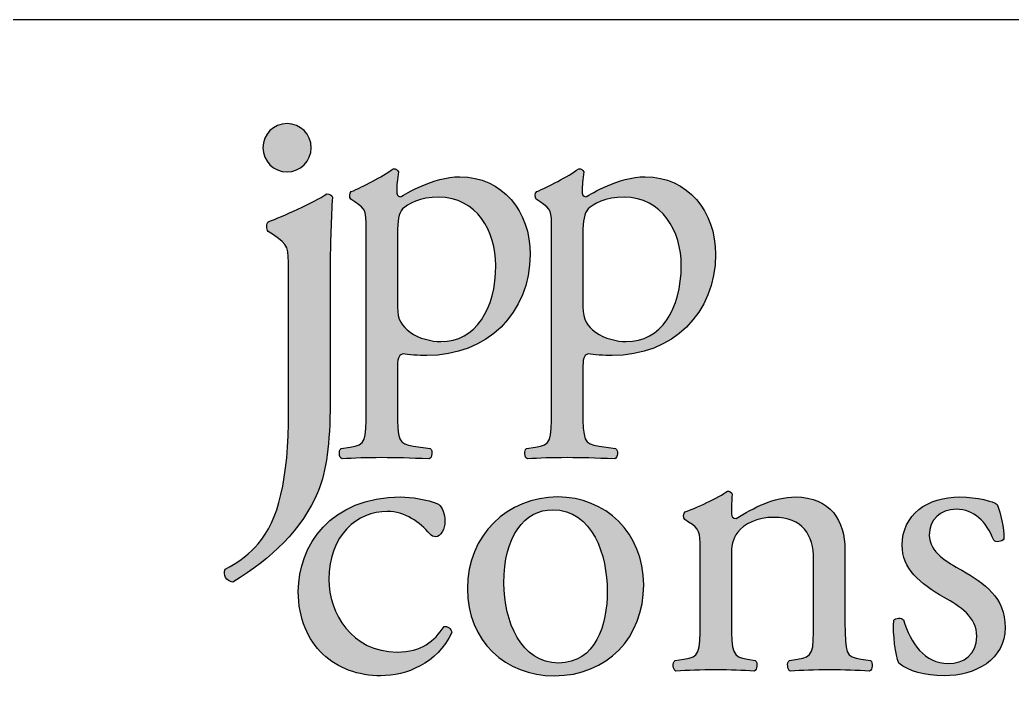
# Paper-space layout 'A4mask' of a CAD drawing. Extents: x 62 to 256, y -11 to 268.
# Drawn here: x 177.4 to 209.35, y 246.29 to 267.75 of the extents above; entities that cross this region are included whole.
import ezdxf
from ezdxf.enums import TextEntityAlignment as Align

# ---------------------------------------------------------------- set-up
doc = ezdxf.new("R2010")
doc.units = 0
doc.layers.get('0').update_dxf_attribs({"linetype": 'CONTINUOUS'})
doc.layers.get('Defpoints').update_dxf_attribs({"linetype": 'CONTINUOUS'})
doc.layers.add('JPP_Mask', color=7, linetype='CONTINUOUS')
doc.styles.add('JPP', font='arial.ttf')

# ---------------------------------------------------------------- blocks, each defined once
blk = doc.blocks.new('A4mask')
at = {"true_color": 0x0081c6}
h = blk.add_hatch(color=142, dxfattribs=at)
edge = h.paths.add_edge_path()
edge.add_spline(control_points=[(118.62, 269.381), (118.62, 269.81), (118.272, 270.158), (117.843, 270.158)], knot_values=[3, 3, 3, 3, 4, 4, 4, 4], degree=3, periodic=0)
edge.add_spline(control_points=[(117.843, 270.158), (117.414, 270.158), (117.066, 269.81), (117.066, 269.381)], knot_values=[2, 2, 2, 2, 3, 3, 3, 3], degree=3, periodic=0)
edge.add_spline(control_points=[(117.066, 269.381), (117.066, 268.951), (117.414, 268.603), (117.843, 268.603)], knot_values=[1, 1, 1, 1, 2, 2, 2, 2], degree=3, periodic=0)
edge.add_spline(control_points=[(117.843, 268.603), (118.272, 268.603), (118.62, 268.951), (118.62, 269.381)], knot_values=[0, 0, 0, 0, 1, 1, 1, 1], degree=3, periodic=0)
at = {"true_color": 0x004a91}
h = blk.add_hatch(color=154, dxfattribs=at)
edge = h.paths.add_edge_path()
edge.add_spline(control_points=[(122.342, 262.685), (124.28, 262.685), (125.671, 264.05), (125.671, 265.947)], knot_values=[9, 9, 9, 9, 10, 10, 10, 10], degree=3, periodic=0)
edge.add_spline(control_points=[(125.671, 265.947), (125.671, 267.325), (124.785, 268.444), (123.406, 268.444)], knot_values=[8, 8, 8, 8, 9, 9, 9, 9], degree=3, periodic=0)
edge.add_spline(control_points=[(123.406, 268.444), (122.533, 268.444), (121.674, 267.884), (121.496, 267.803)], knot_values=[7, 7, 7, 7, 8, 8, 8, 8], degree=3, periodic=0)
edge.add_spline(control_points=[(121.496, 267.803), (121.4, 267.803), (121.373, 267.884), (121.373, 267.98)], knot_values=[6, 6, 6, 6, 7, 7, 7, 7], degree=3, periodic=0)
edge.add_spline(control_points=[(121.373, 267.98), (121.373, 268.157), (121.4, 268.362), (121.428, 268.607)], knot_values=[5, 5, 5, 5, 6, 6, 6, 6], degree=3, periodic=0)
edge.add_spline(control_points=[(121.428, 268.607), (121.4, 268.676), (121.346, 268.703), (121.264, 268.703)], knot_values=[4, 4, 4, 4, 5, 5, 5, 5], degree=3, periodic=0)
edge.add_spline(control_points=[(121.264, 268.703), (120.909, 268.444), (120.268, 268.116), (119.913, 267.966)], knot_values=[3, 3, 3, 3, 4, 4, 4, 4], degree=3, periodic=0)
edge.add_spline(control_points=[(119.913, 267.966), (119.845, 267.926), (119.845, 267.775), (119.9, 267.721)], knot_values=[2, 2, 2, 2, 3, 3, 3, 3], degree=3, periodic=0)
edge.add_spline(control_points=[(119.9, 267.721), (119.9, 267.721), (120.022, 267.639), (120.022, 267.639), (120.391, 267.393), (120.391, 267.325), (120.391, 266.793)], knot_values=[0, 0, 0, 0, 1, 1, 1, 2, 2, 2, 2], degree=3, periodic=0)
edge.add_spline(control_points=[(120.391, 266.793), (120.391, 266.793), (120.391, 265.326), (120.391, 263.859)], knot_values=[21.5, 21.5, 21.5, 21.5, 22, 22, 22, 22], degree=3, periodic=0)
edge.add_spline(control_points=[(120.391, 263.859), (120.391, 262.392), (120.391, 260.925), (120.391, 260.925), (120.391, 259.942), (120.377, 259.806), (119.872, 259.738)], knot_values=[20, 20, 20, 20, 20.5, 20.5, 20.5, 21.5, 21.5, 21.5, 21.5], degree=3, periodic=0)
edge.add_spline(control_points=[(119.872, 259.738), (119.872, 259.738), (119.585, 259.697), (119.585, 259.697), (119.49, 259.628), (119.517, 259.397), (119.613, 259.356)], knot_values=[18, 18, 18, 18, 19, 19, 19, 20, 20, 20, 20], degree=3, periodic=0)
edge.add_spline(control_points=[(119.613, 259.356), (119.995, 259.383), (120.405, 259.397), (120.896, 259.397)], knot_values=[17, 17, 17, 17, 18, 18, 18, 18], degree=3, periodic=0)
edge.add_spline(control_points=[(120.896, 259.397), (121.373, 259.397), (121.769, 259.383), (122.424, 259.356)], knot_values=[16, 16, 16, 16, 17, 17, 17, 17], degree=3, periodic=0)
edge.add_spline(control_points=[(122.424, 259.356), (122.519, 259.397), (122.546, 259.628), (122.451, 259.697)], knot_values=[15, 15, 15, 15, 16, 16, 16, 16], degree=3, periodic=0)
edge.add_spline(control_points=[(122.451, 259.697), (122.451, 259.697), (121.919, 259.765), (121.919, 259.765), (121.428, 259.833), (121.4, 259.956), (121.4, 260.925)], knot_values=[13, 13, 13, 13, 14, 14, 14, 15, 15, 15, 15], degree=3, periodic=0)
edge.add_spline(control_points=[(121.4, 260.925), (121.4, 260.925), (121.4, 262.358), (121.4, 262.358), (121.4, 262.644), (121.469, 262.712), (121.592, 262.74)], knot_values=[11, 11, 11, 11, 12, 12, 12, 13, 13, 13, 13], degree=3, periodic=0)
edge.add_spline(control_points=[(121.592, 262.74), (121.714, 262.712), (122.097, 262.685), (122.342, 262.685)], knot_values=[10, 10, 10, 10, 11, 11, 11, 11], degree=3, periodic=0)
edge = h.paths.add_edge_path(flags=16)
edge.add_spline(control_points=[(121.81, 263.436), (121.537, 263.654), (121.4, 263.818), (121.4, 264.254)], knot_values=[0, 0, 0, 0, 1, 1, 1, 1], degree=3, periodic=0)
edge.add_spline(control_points=[(121.4, 264.254), (121.4, 264.254), (121.4, 264.841), (121.4, 265.428)], knot_values=[6.5, 6.5, 6.5, 6.5, 7, 7, 7, 7], degree=3, periodic=0)
edge.add_spline(control_points=[(121.4, 265.428), (121.4, 266.015), (121.4, 266.602), (121.4, 266.602), (121.4, 267.052), (121.441, 267.256), (121.564, 267.407)], knot_values=[5, 5, 5, 5, 5.5, 5.5, 5.5, 6.5, 6.5, 6.5, 6.5], degree=3, periodic=0)
edge.add_spline(control_points=[(121.564, 267.407), (121.714, 267.57), (122.137, 267.789), (122.724, 267.789)], knot_values=[4, 4, 4, 4, 5, 5, 5, 5], degree=3, periodic=0)
edge.add_spline(control_points=[(122.724, 267.789), (123.952, 267.789), (124.566, 266.684), (124.566, 265.592)], knot_values=[3, 3, 3, 3, 4, 4, 4, 4], degree=3, periodic=0)
edge.add_spline(control_points=[(124.566, 265.592), (124.566, 264.173), (123.911, 263.135), (122.793, 263.135)], knot_values=[2, 2, 2, 2, 3, 3, 3, 3], degree=3, periodic=0)
edge.add_spline(control_points=[(122.793, 263.135), (122.506, 263.135), (122.083, 263.231), (121.81, 263.436)], knot_values=[1, 1, 1, 1, 2, 2, 2, 2], degree=3, periodic=0)
h = blk.add_hatch(color=154, dxfattribs=at)
edge = h.paths.add_edge_path()
edge.add_spline(control_points=[(127.37, 260.925), (127.37, 260.925), (127.37, 262.358), (127.37, 262.358), (127.37, 262.644), (127.438, 262.712), (127.561, 262.74)], knot_values=[11, 11, 11, 11, 12, 12, 12, 13, 13, 13, 13], degree=3, periodic=0)
edge.add_spline(control_points=[(127.561, 262.74), (127.684, 262.712), (128.066, 262.685), (128.312, 262.685)], knot_values=[10, 10, 10, 10, 11, 11, 11, 11], degree=3, periodic=0)
edge.add_spline(control_points=[(128.312, 262.685), (130.25, 262.685), (131.641, 264.05), (131.641, 265.947)], knot_values=[9, 9, 9, 9, 10, 10, 10, 10], degree=3, periodic=0)
edge.add_spline(control_points=[(131.641, 265.947), (131.641, 267.325), (130.754, 268.444), (129.376, 268.444)], knot_values=[8, 8, 8, 8, 9, 9, 9, 9], degree=3, periodic=0)
edge.add_spline(control_points=[(129.376, 268.444), (128.503, 268.444), (127.643, 267.884), (127.466, 267.803)], knot_values=[7, 7, 7, 7, 8, 8, 8, 8], degree=3, periodic=0)
edge.add_spline(control_points=[(127.466, 267.803), (127.37, 267.803), (127.343, 267.884), (127.343, 267.98)], knot_values=[6, 6, 6, 6, 7, 7, 7, 7], degree=3, periodic=0)
edge.add_spline(control_points=[(127.343, 267.98), (127.343, 268.157), (127.37, 268.362), (127.397, 268.607)], knot_values=[5, 5, 5, 5, 6, 6, 6, 6], degree=3, periodic=0)
edge.add_spline(control_points=[(127.397, 268.607), (127.37, 268.676), (127.315, 268.703), (127.234, 268.703)], knot_values=[4, 4, 4, 4, 5, 5, 5, 5], degree=3, periodic=0)
edge.add_spline(control_points=[(127.234, 268.703), (126.879, 268.444), (126.238, 268.116), (125.883, 267.966)], knot_values=[3, 3, 3, 3, 4, 4, 4, 4], degree=3, periodic=0)
edge.add_spline(control_points=[(125.883, 267.966), (125.814, 267.926), (125.814, 267.775), (125.869, 267.721)], knot_values=[2, 2, 2, 2, 3, 3, 3, 3], degree=3, periodic=0)
edge.add_spline(control_points=[(125.869, 267.721), (125.869, 267.721), (125.992, 267.639), (125.992, 267.639), (126.36, 267.393), (126.36, 267.325), (126.36, 266.793)], knot_values=[0, 0, 0, 0, 1, 1, 1, 2, 2, 2, 2], degree=3, periodic=0)
edge.add_spline(control_points=[(126.36, 266.793), (126.36, 266.793), (126.36, 265.326), (126.36, 263.859)], knot_values=[21.5, 21.5, 21.5, 21.5, 22, 22, 22, 22], degree=3, periodic=0)
edge.add_spline(control_points=[(126.36, 263.859), (126.36, 262.392), (126.36, 260.925), (126.36, 260.925), (126.36, 259.942), (126.346, 259.806), (125.842, 259.738)], knot_values=[20, 20, 20, 20, 20.5, 20.5, 20.5, 21.5, 21.5, 21.5, 21.5], degree=3, periodic=0)
edge.add_spline(control_points=[(125.842, 259.738), (125.842, 259.738), (125.555, 259.697), (125.555, 259.697), (125.459, 259.628), (125.487, 259.397), (125.582, 259.356)], knot_values=[18, 18, 18, 18, 19, 19, 19, 20, 20, 20, 20], degree=3, periodic=0)
edge.add_spline(control_points=[(125.582, 259.356), (125.965, 259.383), (126.374, 259.397), (126.865, 259.397)], knot_values=[17, 17, 17, 17, 18, 18, 18, 18], degree=3, periodic=0)
edge.add_spline(control_points=[(126.865, 259.397), (127.343, 259.397), (127.739, 259.383), (128.394, 259.356)], knot_values=[16, 16, 16, 16, 17, 17, 17, 17], degree=3, periodic=0)
edge.add_spline(control_points=[(128.394, 259.356), (128.489, 259.397), (128.516, 259.628), (128.421, 259.697)], knot_values=[15, 15, 15, 15, 16, 16, 16, 16], degree=3, periodic=0)
edge.add_spline(control_points=[(128.421, 259.697), (128.421, 259.697), (127.889, 259.765), (127.889, 259.765), (127.397, 259.833), (127.37, 259.956), (127.37, 260.925)], knot_values=[13, 13, 13, 13, 14, 14, 14, 15, 15, 15, 15], degree=3, periodic=0)
edge = h.paths.add_edge_path(flags=16)
edge.add_spline(control_points=[(127.779, 263.436), (127.507, 263.654), (127.37, 263.818), (127.37, 264.254)], knot_values=[0, 0, 0, 0, 1, 1, 1, 1], degree=3, periodic=0)
edge.add_spline(control_points=[(127.37, 264.254), (127.37, 264.254), (127.37, 264.841), (127.37, 265.428)], knot_values=[6.5, 6.5, 6.5, 6.5, 7, 7, 7, 7], degree=3, periodic=0)
edge.add_spline(control_points=[(127.37, 265.428), (127.37, 266.015), (127.37, 266.602), (127.37, 266.602), (127.37, 267.052), (127.411, 267.256), (127.534, 267.407)], knot_values=[5, 5, 5, 5, 5.5, 5.5, 5.5, 6.5, 6.5, 6.5, 6.5], degree=3, periodic=0)
edge.add_spline(control_points=[(127.534, 267.407), (127.684, 267.57), (128.107, 267.789), (128.694, 267.789)], knot_values=[4, 4, 4, 4, 5, 5, 5, 5], degree=3, periodic=0)
edge.add_spline(control_points=[(128.694, 267.789), (129.922, 267.789), (130.536, 266.684), (130.536, 265.592)], knot_values=[3, 3, 3, 3, 4, 4, 4, 4], degree=3, periodic=0)
edge.add_spline(control_points=[(130.536, 265.592), (130.536, 264.173), (129.881, 263.135), (128.762, 263.135)], knot_values=[2, 2, 2, 2, 3, 3, 3, 3], degree=3, periodic=0)
edge.add_spline(control_points=[(128.762, 263.135), (128.475, 263.135), (128.053, 263.231), (127.779, 263.436)], knot_values=[1, 1, 1, 1, 2, 2, 2, 2], degree=3, periodic=0)
h = blk.add_hatch(color=154, dxfattribs=at)
edge = h.paths.add_edge_path()
edge.add_spline(control_points=[(119.231, 261.159), (119.231, 261.159), (119.231, 265.539), (119.231, 265.539), (119.231, 266.281), (119.267, 267.15), (119.303, 267.784)], knot_values=[5, 5, 5, 5, 6, 6, 6, 7, 7, 7, 7], degree=3, periodic=0)
edge.add_spline(control_points=[(119.303, 267.784), (119.285, 267.856), (119.213, 267.892), (119.122, 267.892)], knot_values=[4, 4, 4, 4, 5, 5, 5, 5], degree=3, periodic=0)
edge.add_spline(control_points=[(119.122, 267.892), (118.706, 267.621), (117.675, 267.15), (117.258, 267.005)], knot_values=[3, 3, 3, 3, 4, 4, 4, 4], degree=3, periodic=0)
edge.add_spline(control_points=[(117.258, 267.005), (117.168, 266.951), (117.168, 266.752), (117.24, 266.68)], knot_values=[2, 2, 2, 2, 3, 3, 3, 3], degree=3, periodic=0)
edge.add_spline(control_points=[(117.24, 266.68), (117.24, 266.68), (117.403, 266.571), (117.403, 266.571), (117.892, 266.245), (117.892, 266.155), (117.892, 265.449)], knot_values=[0, 0, 0, 0, 1, 1, 1, 2, 2, 2, 2], degree=3, periodic=0)
edge.add_spline(control_points=[(117.892, 265.449), (117.892, 265.449), (117.892, 264.309), (117.892, 263.168)], knot_values=[12.5, 12.5, 12.5, 12.5, 13, 13, 13, 13], degree=3, periodic=0)
edge.add_spline(control_points=[(117.892, 263.168), (117.892, 262.028), (117.892, 260.888), (117.892, 260.888), (117.892, 258.68), (117.566, 257.377), (116.914, 256.617)], knot_values=[11, 11, 11, 11, 11.5, 11.5, 11.5, 12.5, 12.5, 12.5, 12.5], degree=3, periodic=0)
edge.add_spline(control_points=[(116.914, 256.617), (116.661, 256.328), (116.317, 256.037), (115.846, 255.802)], knot_values=[10, 10, 10, 10, 11, 11, 11, 11], degree=3, periodic=0)
edge.add_spline(control_points=[(115.846, 255.802), (115.774, 255.621), (115.883, 255.422), (116.1, 255.386)], knot_values=[9, 9, 9, 9, 10, 10, 10, 10], degree=3, periodic=0)
edge.add_spline(control_points=[(116.1, 255.386), (117.349, 256.164), (118.308, 257.033), (118.851, 258.336)], knot_values=[8, 8, 8, 8, 9, 9, 9, 9], degree=3, periodic=0)
edge.add_spline(control_points=[(118.851, 258.336), (119.104, 258.951), (119.231, 259.857), (119.231, 261.159)], knot_values=[7, 7, 7, 7, 8, 8, 8, 8], degree=3, periodic=0)
at = {"true_color": 0x0081c6}
h = blk.add_hatch(color=142, dxfattribs=at)
edge = h.paths.add_edge_path()
edge.add_spline(control_points=[(135.808, 254.09), (135.808, 254.09), (135.808, 256.437), (135.808, 256.437), (135.808, 257.352), (135.344, 258.13), (134.211, 258.13)], knot_values=[8, 8, 8, 8, 9, 9, 9, 10, 10, 10, 10], degree=3, periodic=0)
edge.add_spline(control_points=[(134.211, 258.13), (133.516, 258.13), (132.874, 257.788), (132.301, 257.433)], knot_values=[7, 7, 7, 7, 8, 8, 8, 8], degree=3, periodic=0)
edge.add_spline(control_points=[(132.301, 257.433), (132.205, 257.433), (132.151, 257.502), (132.151, 257.583)], knot_values=[6, 6, 6, 6, 7, 7, 7, 7], degree=3, periodic=0)
edge.add_spline(control_points=[(132.151, 257.583), (132.151, 257.706), (132.151, 257.911), (132.178, 258.224)], knot_values=[5, 5, 5, 5, 6, 6, 6, 6], degree=3, periodic=0)
edge.add_spline(control_points=[(132.178, 258.224), (132.151, 258.293), (132.083, 258.32), (132.028, 258.32)], knot_values=[4, 4, 4, 4, 5, 5, 5, 5], degree=3, periodic=0)
edge.add_spline(control_points=[(132.028, 258.32), (131.755, 258.116), (130.977, 257.761), (130.663, 257.651)], knot_values=[3, 3, 3, 3, 4, 4, 4, 4], degree=3, periodic=0)
edge.add_spline(control_points=[(130.663, 257.651), (130.595, 257.611), (130.595, 257.46), (130.65, 257.406)], knot_values=[2, 2, 2, 2, 3, 3, 3, 3], degree=3, periodic=0)
edge.add_spline(control_points=[(130.65, 257.406), (130.65, 257.406), (130.772, 257.324), (130.772, 257.324), (131.141, 257.079), (131.141, 257.011), (131.141, 256.478)], knot_values=[0, 0, 0, 0, 1, 1, 1, 2, 2, 2, 2], degree=3, periodic=0)
edge.add_spline(control_points=[(131.141, 256.478), (131.141, 256.478), (131.141, 255.881), (131.141, 255.284)], knot_values=[31.5, 31.5, 31.5, 31.5, 32, 32, 32, 32], degree=3, periodic=0)
edge.add_spline(control_points=[(131.141, 255.284), (131.141, 254.687), (131.141, 254.09), (131.141, 254.09), (131.141, 253.108), (131.127, 252.971), (130.623, 252.903)], knot_values=[30, 30, 30, 30, 30.5, 30.5, 30.5, 31.5, 31.5, 31.5, 31.5], degree=3, periodic=0)
edge.add_spline(control_points=[(130.623, 252.903), (130.623, 252.903), (130.336, 252.862), (130.336, 252.862), (130.24, 252.794), (130.268, 252.562), (130.363, 252.521)], knot_values=[28, 28, 28, 28, 29, 29, 29, 30, 30, 30, 30], degree=3, periodic=0)
edge.add_spline(control_points=[(130.363, 252.521), (130.745, 252.548), (131.155, 252.562), (131.646, 252.562)], knot_values=[27, 27, 27, 27, 28, 28, 28, 28], degree=3, periodic=0)
edge.add_spline(control_points=[(131.646, 252.562), (132.124, 252.562), (132.519, 252.548), (132.888, 252.521)], knot_values=[26, 26, 26, 26, 27, 27, 27, 27], degree=3, periodic=0)
edge.add_spline(control_points=[(132.888, 252.521), (132.983, 252.562), (133.011, 252.794), (132.915, 252.862)], knot_values=[25, 25, 25, 25, 26, 26, 26, 26], degree=3, periodic=0)
edge.add_spline(control_points=[(132.915, 252.862), (132.915, 252.862), (132.669, 252.903), (132.669, 252.903), (132.178, 252.985), (132.151, 253.108), (132.151, 254.09)], knot_values=[23, 23, 23, 23, 24, 24, 24, 25, 25, 25, 25], degree=3, periodic=0)
edge.add_spline(control_points=[(132.151, 254.09), (132.151, 254.09), (132.151, 256.178), (132.151, 256.178), (132.151, 256.574), (132.178, 256.765), (132.355, 256.997)], knot_values=[21, 21, 21, 21, 22, 22, 22, 23, 23, 23, 23], degree=3, periodic=0)
edge.add_spline(control_points=[(132.355, 256.997), (132.546, 257.256), (132.997, 257.474), (133.516, 257.474)], knot_values=[20, 20, 20, 20, 21, 21, 21, 21], degree=3, periodic=0)
edge.add_spline(control_points=[(133.516, 257.474), (134.444, 257.474), (134.798, 256.901), (134.798, 256.124)], knot_values=[19, 19, 19, 19, 20, 20, 20, 20], degree=3, periodic=0)
edge.add_spline(control_points=[(134.798, 256.124), (134.798, 256.124), (134.798, 254.09), (134.798, 254.09), (134.798, 253.108), (134.784, 252.985), (134.28, 252.903)], knot_values=[17, 17, 17, 17, 18, 18, 18, 19, 19, 19, 19], degree=3, periodic=0)
edge.add_spline(control_points=[(134.28, 252.903), (134.28, 252.903), (134.02, 252.862), (134.02, 252.862), (133.925, 252.794), (133.952, 252.562), (134.048, 252.521)], knot_values=[15, 15, 15, 15, 16, 16, 16, 17, 17, 17, 17], degree=3, periodic=0)
edge.add_spline(control_points=[(134.048, 252.521), (134.416, 252.548), (134.825, 252.562), (135.317, 252.562)], knot_values=[14, 14, 14, 14, 15, 15, 15, 15], degree=3, periodic=0)
edge.add_spline(control_points=[(135.317, 252.562), (135.794, 252.562), (136.19, 252.548), (136.599, 252.521)], knot_values=[13, 13, 13, 13, 14, 14, 14, 14], degree=3, periodic=0)
edge.add_spline(control_points=[(136.599, 252.521), (136.695, 252.562), (136.722, 252.794), (136.626, 252.862)], knot_values=[12, 12, 12, 12, 13, 13, 13, 13], degree=3, periodic=0)
edge.add_spline(control_points=[(136.626, 252.862), (136.626, 252.862), (136.326, 252.903), (136.326, 252.903), (135.835, 252.971), (135.808, 253.108), (135.808, 254.09)], knot_values=[10, 10, 10, 10, 11, 11, 11, 12, 12, 12, 12], degree=3, periodic=0)
h = blk.add_hatch(color=142, dxfattribs=at)
h.dxf.hatch_style = 2
edge = h.paths.add_edge_path()
edge.add_spline(control_points=[(122.927, 257.352), (122.927, 257.583), (122.832, 257.802), (122.723, 257.897)], knot_values=[0, 0, 0, 0, 1, 1, 1, 1], degree=3, periodic=0)
edge.add_spline(control_points=[(122.723, 257.897), (122.354, 258.061), (121.822, 258.13), (121.508, 258.13)], knot_values=[12, 12, 12, 12, 13, 13, 13, 13], degree=3, periodic=0)
edge.add_spline(control_points=[(121.508, 258.13), (119.243, 258.13), (118.206, 256.56), (118.206, 255.086)], knot_values=[11, 11, 11, 11, 12, 12, 12, 12], degree=3, periodic=0)
edge.add_spline(control_points=[(118.206, 255.086), (118.206, 254.199), (118.52, 253.53), (118.997, 253.067)], knot_values=[10, 10, 10, 10, 11, 11, 11, 11], degree=3, periodic=0)
edge.add_spline(control_points=[(118.997, 253.067), (119.475, 252.603), (120.144, 252.371), (120.867, 252.371)], knot_values=[9, 9, 9, 9, 10, 10, 10, 10], degree=3, periodic=0)
edge.add_spline(control_points=[(120.867, 252.371), (121.658, 252.371), (122.682, 252.753), (123.146, 253.762)], knot_values=[8, 8, 8, 8, 9, 9, 9, 9], degree=3, periodic=0)
edge.add_spline(control_points=[(123.146, 253.762), (123.132, 253.885), (123.009, 253.981), (122.9, 253.954)], knot_values=[7, 7, 7, 7, 8, 8, 8, 8], degree=3, periodic=0)
edge.add_spline(control_points=[(122.9, 253.954), (122.587, 253.49), (122.177, 253.135), (121.386, 253.135)], knot_values=[6, 6, 6, 6, 7, 7, 7, 7], degree=3, periodic=0)
edge.add_spline(control_points=[(121.386, 253.135), (119.925, 253.135), (119.188, 254.404), (119.188, 255.468)], knot_values=[5, 5, 5, 5, 6, 6, 6, 6], degree=3, periodic=0)
edge.add_spline(control_points=[(119.188, 255.468), (119.188, 256.915), (120.116, 257.665), (121.071, 257.665)], knot_values=[4, 4, 4, 4, 5, 5, 5, 5], degree=3, periodic=0)
edge.add_spline(control_points=[(121.071, 257.665), (121.631, 257.665), (122.136, 257.31), (122.436, 256.942)], knot_values=[3, 3, 3, 3, 4, 4, 4, 4], degree=3, periodic=0)
edge.add_spline(control_points=[(122.436, 256.942), (122.491, 256.874), (122.559, 256.847), (122.627, 256.847)], knot_values=[2, 2, 2, 2, 3, 3, 3, 3], degree=3, periodic=0)
edge.add_spline(control_points=[(122.627, 256.847), (122.791, 256.847), (122.927, 257.106), (122.927, 257.352)], knot_values=[1, 1, 1, 1, 2, 2, 2, 2], degree=3, periodic=0)
h = blk.add_hatch(color=142, dxfattribs=at)
edge = h.paths.add_edge_path()
edge.add_spline(control_points=[(129.327, 255.304), (129.327, 256.983), (128.085, 258.13), (126.557, 258.13)], knot_values=[3, 3, 3, 3, 4, 4, 4, 4], degree=3, periodic=0)
edge.add_spline(control_points=[(126.557, 258.13), (124.947, 258.13), (123.65, 256.901), (123.65, 255.182)], knot_values=[2, 2, 2, 2, 3, 3, 3, 3], degree=3, periodic=0)
edge.add_spline(control_points=[(123.65, 255.182), (123.65, 253.476), (124.878, 252.371), (126.448, 252.371)], knot_values=[1, 1, 1, 1, 2, 2, 2, 2], degree=3, periodic=0)
edge.add_spline(control_points=[(126.448, 252.371), (128.153, 252.371), (129.327, 253.599), (129.327, 255.304)], knot_values=[0, 0, 0, 0, 1, 1, 1, 1], degree=3, periodic=0)
edge = h.paths.add_edge_path(flags=16)
edge.add_spline(control_points=[(128.153, 255.086), (128.153, 254.035), (127.785, 252.78), (126.584, 252.78)], knot_values=[2, 2, 2, 2, 3, 3, 3, 3], degree=3, periodic=0)
edge.add_spline(control_points=[(126.584, 252.78), (125.383, 252.78), (124.824, 254.118), (124.824, 255.359)], knot_values=[1, 1, 1, 1, 2, 2, 2, 2], degree=3, periodic=0)
edge.add_spline(control_points=[(124.824, 255.359), (124.824, 256.86), (125.492, 257.72), (126.393, 257.72)], knot_values=[0, 0, 0, 0, 1, 1, 1, 1], degree=3, periodic=0)
edge.add_spline(control_points=[(126.393, 257.72), (127.689, 257.72), (128.153, 256.246), (128.153, 255.086)], knot_values=[3, 3, 3, 3, 4, 4, 4, 4], degree=3, periodic=0)
h = blk.add_hatch(color=142, dxfattribs=at)
edge = h.paths.add_edge_path()
edge.add_spline(control_points=[(140.965, 253.926), (140.965, 254.895), (140.297, 255.359), (139.573, 255.768)], knot_values=[5, 5, 5, 5, 6, 6, 6, 6], degree=3, periodic=0)
edge.add_spline(control_points=[(139.573, 255.768), (139.096, 256.041), (138.523, 256.341), (138.523, 256.901)], knot_values=[4, 4, 4, 4, 5, 5, 5, 5], degree=3, periodic=0)
edge.add_spline(control_points=[(138.523, 256.901), (138.523, 257.392), (138.864, 257.734), (139.396, 257.734)], knot_values=[3, 3, 3, 3, 4, 4, 4, 4], degree=3, periodic=0)
edge.add_spline(control_points=[(139.396, 257.734), (139.956, 257.734), (140.365, 257.338), (140.597, 256.737)], knot_values=[2, 2, 2, 2, 3, 3, 3, 3], degree=3, periodic=0)
edge.add_spline(control_points=[(140.597, 256.737), (140.665, 256.655), (140.87, 256.683), (140.924, 256.778)], knot_values=[1, 1, 1, 1, 2, 2, 2, 2], degree=3, periodic=0)
edge.add_spline(control_points=[(140.924, 256.778), (140.924, 257.147), (140.829, 257.583), (140.706, 257.884)], knot_values=[0, 0, 0, 0, 1, 1, 1, 1], degree=3, periodic=0)
edge.add_spline(control_points=[(140.706, 257.884), (140.583, 257.993), (140.078, 258.13), (139.505, 258.13)], knot_values=[15, 15, 15, 15, 16, 16, 16, 16], degree=3, periodic=0)
edge.add_spline(control_points=[(139.505, 258.13), (138.468, 258.13), (137.649, 257.57), (137.649, 256.574)], knot_values=[14, 14, 14, 14, 15, 15, 15, 15], degree=3, periodic=0)
edge.add_spline(control_points=[(137.649, 256.574), (137.649, 255.823), (138.209, 255.346), (139, 254.895)], knot_values=[13, 13, 13, 13, 14, 14, 14, 14], degree=3, periodic=0)
edge.add_spline(control_points=[(139, 254.895), (139.505, 254.609), (140.051, 254.267), (140.051, 253.64)], knot_values=[12, 12, 12, 12, 13, 13, 13, 13], degree=3, periodic=0)
edge.add_spline(control_points=[(140.051, 253.64), (140.051, 253.053), (139.628, 252.767), (139.137, 252.767)], knot_values=[11, 11, 11, 11, 12, 12, 12, 12], degree=3, periodic=0)
edge.add_spline(control_points=[(139.137, 252.767), (138.359, 252.767), (137.922, 253.421), (137.69, 254.172)], knot_values=[10, 10, 10, 10, 11, 11, 11, 11], degree=3, periodic=0)
edge.add_spline(control_points=[(137.69, 254.172), (137.622, 254.254), (137.445, 254.24), (137.376, 254.158)], knot_values=[9, 9, 9, 9, 10, 10, 10, 10], degree=3, periodic=0)
edge.add_spline(control_points=[(137.376, 254.158), (137.349, 253.708), (137.431, 253.04), (137.54, 252.78)], knot_values=[8, 8, 8, 8, 9, 9, 9, 9], degree=3, periodic=0)
edge.add_spline(control_points=[(137.54, 252.78), (137.881, 252.507), (138.359, 252.371), (139, 252.371)], knot_values=[7, 7, 7, 7, 8, 8, 8, 8], degree=3, periodic=0)
edge.add_spline(control_points=[(139, 252.371), (140.01, 252.371), (140.965, 252.889), (140.965, 253.926)], knot_values=[6, 6, 6, 6, 7, 7, 7, 7], degree=3, periodic=0)
at = {"color": 154, "true_color": 0x004a91}
blk.add_line((178.55, 273.5), (2.45, 273.5), dxfattribs=at)
at = {"layer": 'Defpoints'}
blk.add_lwpolyline([(187.5, -5.5), (187.5, 273.5), (-6.5, 273.5), (-6.5, -5.5)], close=True, dxfattribs=at)
at = {"layer": 'Defpoints', "color": 142, "true_color": 0x0081c6}
for points, knots in [([(118.62, 269.381), (118.62, 268.951), (118.272, 268.603), (117.843, 268.603), (117.414, 268.603), (117.066, 268.951), (117.066, 269.381), (117.066, 269.81), (117.414, 270.158), (117.843, 270.158), (118.272, 270.158), (118.62, 269.81), (118.62, 269.381)], [0, 0, 0, 0, 1, 1, 1, 2, 2, 2, 3, 3, 3, 4, 4, 4, 4]), ([(132.178, 258.224), (132.151, 257.911), (132.151, 257.706), (132.151, 257.583), (132.151, 257.502), (132.205, 257.433), (132.301, 257.433)], [5, 5, 5, 5, 6, 6, 6, 7, 7, 7, 7]), ([(118.997, 253.067), (118.52, 253.53), (118.206, 254.199), (118.206, 255.086), (118.206, 256.56), (119.243, 258.13), (121.508, 258.13), (121.822, 258.13), (122.354, 258.061), (122.723, 257.897)], [10, 10, 10, 10, 11, 11, 11, 12, 12, 12, 13, 13, 13, 13]), ([(122.723, 257.897), (122.832, 257.802), (122.927, 257.583), (122.927, 257.352), (122.927, 257.106), (122.791, 256.847), (122.627, 256.847), (122.559, 256.847), (122.491, 256.874), (122.436, 256.942)], [0, 0, 0, 0, 1, 1, 1, 2, 2, 2, 3, 3, 3, 3]), ([(129.327, 255.304), (129.327, 253.599), (128.153, 252.371), (126.448, 252.371), (124.878, 252.371), (123.65, 253.476), (123.65, 255.182), (123.65, 256.901), (124.947, 258.13), (126.557, 258.13), (128.085, 258.13), (129.327, 256.983), (129.327, 255.304)], [0, 0, 0, 0, 1, 1, 1, 2, 2, 2, 3, 3, 3, 4, 4, 4, 4]), ([(132.301, 257.433), (132.874, 257.788), (133.516, 258.13), (134.211, 258.13), (135.344, 258.13), (135.808, 257.352), (135.808, 256.437)], [7, 7, 7, 7, 8, 8, 8, 9, 9, 9, 9]), ([(139, 254.895), (138.209, 255.346), (137.649, 255.823), (137.649, 256.574), (137.649, 257.57), (138.468, 258.13), (139.505, 258.13), (140.078, 258.13), (140.583, 257.993), (140.706, 257.884)], [13, 13, 13, 13, 14, 14, 14, 15, 15, 15, 16, 16, 16, 16]), ([(122.436, 256.942), (122.136, 257.31), (121.631, 257.665), (121.071, 257.665), (120.116, 257.665), (119.188, 256.915), (119.188, 255.468), (119.188, 254.404), (119.925, 253.135), (121.386, 253.135), (122.177, 253.135), (122.587, 253.49), (122.9, 253.954)], [3, 3, 3, 3, 4, 4, 4, 5, 5, 5, 6, 6, 6, 7, 7, 7, 7]), ([(126.393, 257.72), (125.492, 257.72), (124.824, 256.86), (124.824, 255.359), (124.824, 254.118), (125.383, 252.78), (126.584, 252.78), (127.785, 252.78), (128.153, 254.035), (128.153, 255.086), (128.153, 256.246), (127.689, 257.72), (126.393, 257.72)], [0, 0, 0, 0, 1, 1, 1, 2, 2, 2, 3, 3, 3, 4, 4, 4, 4]), ([(140.597, 256.737), (140.365, 257.338), (139.956, 257.734), (139.396, 257.734), (138.864, 257.734), (138.523, 257.392), (138.523, 256.901), (138.523, 256.341), (139.096, 256.041), (139.573, 255.768)], [2, 2, 2, 2, 3, 3, 3, 4, 4, 4, 5, 5, 5, 5]), ([(134.798, 256.124), (134.798, 256.901), (134.444, 257.474), (133.516, 257.474), (132.997, 257.474), (132.546, 257.256), (132.355, 256.997)], [19, 19, 19, 19, 20, 20, 20, 21, 21, 21, 21]), ([(139.573, 255.768), (140.297, 255.359), (140.965, 254.895), (140.965, 253.926), (140.965, 252.889), (140.01, 252.371), (139, 252.371), (138.359, 252.371), (137.881, 252.507), (137.54, 252.78)], [5, 5, 5, 5, 6, 6, 6, 7, 7, 7, 8, 8, 8, 8]), ([(137.69, 254.172), (137.922, 253.421), (138.359, 252.767), (139.137, 252.767), (139.628, 252.767), (140.051, 253.053), (140.051, 253.64), (140.051, 254.267), (139.505, 254.609), (139, 254.895)], [10, 10, 10, 10, 11, 11, 11, 12, 12, 12, 13, 13, 13, 13]), ([(123.146, 253.762), (122.682, 252.753), (121.658, 252.371), (120.867, 252.371), (120.144, 252.371), (119.475, 252.603), (118.997, 253.067)], [8, 8, 8, 8, 9, 9, 9, 10, 10, 10, 10]), ([(132.888, 252.521), (132.519, 252.548), (132.124, 252.562), (131.646, 252.562), (131.155, 252.562), (130.745, 252.548), (130.363, 252.521)], [26, 26, 26, 26, 27, 27, 27, 28, 28, 28, 28]), ([(136.599, 252.521), (136.19, 252.548), (135.794, 252.562), (135.317, 252.562), (134.825, 252.562), (134.416, 252.548), (134.048, 252.521)], [13, 13, 13, 13, 14, 14, 14, 15, 15, 15, 15])]:
    blk.add_open_spline(points, degree=3, knots=knots, dxfattribs=at)
at = {"layer": 'Defpoints', "color": 154, "true_color": 0x004a91}
for points in [[(119.913, 267.966), (120.268, 268.116), (120.909, 268.444), (121.264, 268.703)], [(121.264, 268.703), (121.346, 268.703), (121.4, 268.676), (121.428, 268.607)], [(125.883, 267.966), (126.238, 268.116), (126.879, 268.444), (127.234, 268.703)], [(127.234, 268.703), (127.315, 268.703), (127.37, 268.676), (127.397, 268.607)], [(117.258, 267.005), (117.675, 267.15), (118.706, 267.621), (119.122, 267.892)], [(119.122, 267.892), (119.213, 267.892), (119.285, 267.856), (119.303, 267.784)], [(119.303, 267.784), (119.267, 267.15), (119.231, 266.281), (119.231, 265.539)], [(119.9, 267.721), (119.845, 267.775), (119.845, 267.926), (119.913, 267.966)], [(125.869, 267.721), (125.814, 267.775), (125.814, 267.926), (125.883, 267.966)], [(120.022, 267.639), (120.022, 267.639), (119.9, 267.721), (119.9, 267.721)], [(120.391, 266.793), (120.391, 267.325), (120.391, 267.393), (120.022, 267.639)], [(125.992, 267.639), (125.992, 267.639), (125.869, 267.721), (125.869, 267.721)], [(126.36, 266.793), (126.36, 267.325), (126.36, 267.393), (125.992, 267.639)], [(121.564, 267.407), (121.441, 267.256), (121.4, 267.052), (121.4, 266.602)], [(127.534, 267.407), (127.411, 267.256), (127.37, 267.052), (127.37, 266.602)], [(117.24, 266.68), (117.168, 266.752), (117.168, 266.951), (117.258, 267.005)], [(120.391, 260.925), (120.391, 260.925), (120.391, 266.793), (120.391, 266.793)], [(126.36, 260.925), (126.36, 260.925), (126.36, 266.793), (126.36, 266.793)], [(117.403, 266.571), (117.403, 266.571), (117.24, 266.68), (117.24, 266.68)], [(117.892, 265.449), (117.892, 266.155), (117.892, 266.245), (117.403, 266.571)], [(121.4, 266.602), (121.4, 266.602), (121.4, 264.254), (121.4, 264.254)], [(127.37, 266.602), (127.37, 266.602), (127.37, 264.254), (127.37, 264.254)], [(119.231, 265.539), (119.231, 265.539), (119.231, 261.159), (119.231, 261.159)], [(117.892, 260.888), (117.892, 260.888), (117.892, 265.449), (117.892, 265.449)], [(121.4, 264.254), (121.4, 263.818), (121.537, 263.654), (121.81, 263.436)], [(127.37, 264.254), (127.37, 263.818), (127.507, 263.654), (127.779, 263.436)], [(121.592, 262.74), (121.469, 262.712), (121.4, 262.644), (121.4, 262.358)], [(127.561, 262.74), (127.438, 262.712), (127.37, 262.644), (127.37, 262.358)], [(121.4, 262.358), (121.4, 262.358), (121.4, 260.925), (121.4, 260.925)], [(127.37, 262.358), (127.37, 262.358), (127.37, 260.925), (127.37, 260.925)], [(119.231, 261.159), (119.231, 259.857), (119.104, 258.951), (118.851, 258.336)], [(116.914, 256.617), (117.566, 257.377), (117.892, 258.68), (117.892, 260.888)], [(119.872, 259.738), (120.377, 259.806), (120.391, 259.942), (120.391, 260.925)], [(121.4, 260.925), (121.4, 259.956), (121.428, 259.833), (121.919, 259.765)], [(125.842, 259.738), (126.346, 259.806), (126.36, 259.942), (126.36, 260.925)], [(127.37, 260.925), (127.37, 259.956), (127.397, 259.833), (127.889, 259.765)], [(121.919, 259.765), (121.919, 259.765), (122.451, 259.697), (122.451, 259.697)], [(127.889, 259.765), (127.889, 259.765), (128.421, 259.697), (128.421, 259.697)], [(119.613, 259.356), (119.517, 259.397), (119.49, 259.628), (119.585, 259.697)], [(119.585, 259.697), (119.585, 259.697), (119.872, 259.738), (119.872, 259.738)], [(122.451, 259.697), (122.546, 259.628), (122.519, 259.397), (122.424, 259.356)], [(125.582, 259.356), (125.487, 259.397), (125.459, 259.628), (125.555, 259.697)], [(125.555, 259.697), (125.555, 259.697), (125.842, 259.738), (125.842, 259.738)], [(128.421, 259.697), (128.516, 259.628), (128.489, 259.397), (128.394, 259.356)], [(118.851, 258.336), (118.308, 257.033), (117.349, 256.164), (116.1, 255.386)], [(115.846, 255.802), (116.317, 256.037), (116.661, 256.328), (116.914, 256.617)], [(116.1, 255.386), (115.883, 255.422), (115.774, 255.621), (115.846, 255.802)]]:
    blk.add_open_spline(points, degree=3, dxfattribs=at)
for points, knots in [([(121.428, 268.607), (121.4, 268.362), (121.373, 268.157), (121.373, 267.98), (121.373, 267.884), (121.4, 267.803), (121.496, 267.803)], [5, 5, 5, 5, 6, 6, 6, 7, 7, 7, 7]), ([(121.496, 267.803), (121.674, 267.884), (122.533, 268.444), (123.406, 268.444), (124.785, 268.444), (125.671, 267.325), (125.671, 265.947), (125.671, 264.05), (124.28, 262.685), (122.342, 262.685), (122.097, 262.685), (121.714, 262.712), (121.592, 262.74)], [7, 7, 7, 7, 8, 8, 8, 9, 9, 9, 10, 10, 10, 11, 11, 11, 11]), ([(127.397, 268.607), (127.37, 268.362), (127.343, 268.157), (127.343, 267.98), (127.343, 267.884), (127.37, 267.803), (127.466, 267.803)], [5, 5, 5, 5, 6, 6, 6, 7, 7, 7, 7]), ([(127.466, 267.803), (127.643, 267.884), (128.503, 268.444), (129.376, 268.444), (130.754, 268.444), (131.641, 267.325), (131.641, 265.947), (131.641, 264.05), (130.25, 262.685), (128.312, 262.685), (128.066, 262.685), (127.684, 262.712), (127.561, 262.74)], [7, 7, 7, 7, 8, 8, 8, 9, 9, 9, 10, 10, 10, 11, 11, 11, 11]), ([(121.81, 263.436), (122.083, 263.231), (122.506, 263.135), (122.793, 263.135), (123.911, 263.135), (124.566, 264.173), (124.566, 265.592), (124.566, 266.684), (123.952, 267.789), (122.724, 267.789), (122.137, 267.789), (121.714, 267.57), (121.564, 267.407)], [1, 1, 1, 1, 2, 2, 2, 3, 3, 3, 4, 4, 4, 5, 5, 5, 5]), ([(127.779, 263.436), (128.053, 263.231), (128.475, 263.135), (128.762, 263.135), (129.881, 263.135), (130.536, 264.173), (130.536, 265.592), (130.536, 266.684), (129.922, 267.789), (128.694, 267.789), (128.107, 267.789), (127.684, 267.57), (127.534, 267.407)], [1, 1, 1, 1, 2, 2, 2, 3, 3, 3, 4, 4, 4, 5, 5, 5, 5]), ([(122.424, 259.356), (121.769, 259.383), (121.373, 259.397), (120.896, 259.397), (120.405, 259.397), (119.995, 259.383), (119.613, 259.356)], [16, 16, 16, 16, 17, 17, 17, 18, 18, 18, 18]), ([(128.394, 259.356), (127.739, 259.383), (127.343, 259.397), (126.865, 259.397), (126.374, 259.397), (125.965, 259.383), (125.582, 259.356)], [16, 16, 16, 16, 17, 17, 17, 18, 18, 18, 18])]:
    blk.add_open_spline(points, degree=3, knots=knots, dxfattribs=at)
at = {"layer": 'Defpoints', "color": 142, "true_color": 0x0081c6}
for points in [[(130.663, 257.651), (130.977, 257.761), (131.755, 258.116), (132.028, 258.32)], [(132.028, 258.32), (132.083, 258.32), (132.151, 258.293), (132.178, 258.224)], [(140.706, 257.884), (140.829, 257.583), (140.924, 257.147), (140.924, 256.778)], [(130.65, 257.406), (130.595, 257.46), (130.595, 257.611), (130.663, 257.651)], [(130.772, 257.324), (130.772, 257.324), (130.65, 257.406), (130.65, 257.406)], [(131.141, 256.478), (131.141, 257.011), (131.141, 257.079), (130.772, 257.324)], [(132.355, 256.997), (132.178, 256.765), (132.151, 256.574), (132.151, 256.178)], [(140.924, 256.778), (140.87, 256.683), (140.665, 256.655), (140.597, 256.737)], [(131.141, 254.09), (131.141, 254.09), (131.141, 256.478), (131.141, 256.478)], [(135.808, 256.437), (135.808, 256.437), (135.808, 254.09), (135.808, 254.09)], [(132.151, 256.178), (132.151, 256.178), (132.151, 254.09), (132.151, 254.09)], [(134.798, 254.09), (134.798, 254.09), (134.798, 256.124), (134.798, 256.124)], [(130.623, 252.903), (131.127, 252.971), (131.141, 253.108), (131.141, 254.09)], [(132.151, 254.09), (132.151, 253.108), (132.178, 252.985), (132.669, 252.903)], [(134.28, 252.903), (134.784, 252.985), (134.798, 253.108), (134.798, 254.09)], [(135.808, 254.09), (135.808, 253.108), (135.835, 252.971), (136.326, 252.903)], [(137.54, 252.78), (137.431, 253.04), (137.349, 253.708), (137.376, 254.158)], [(137.376, 254.158), (137.445, 254.24), (137.622, 254.254), (137.69, 254.172)], [(122.9, 253.954), (123.009, 253.981), (123.132, 253.885), (123.146, 253.762)], [(130.363, 252.521), (130.268, 252.562), (130.24, 252.794), (130.336, 252.862)], [(130.336, 252.862), (130.336, 252.862), (130.623, 252.903), (130.623, 252.903)], [(132.669, 252.903), (132.669, 252.903), (132.915, 252.862), (132.915, 252.862)], [(132.915, 252.862), (133.011, 252.794), (132.983, 252.562), (132.888, 252.521)], [(134.048, 252.521), (133.952, 252.562), (133.925, 252.794), (134.02, 252.862)], [(134.02, 252.862), (134.02, 252.862), (134.28, 252.903), (134.28, 252.903)], [(136.326, 252.903), (136.326, 252.903), (136.626, 252.862), (136.626, 252.862)], [(136.626, 252.862), (136.722, 252.794), (136.695, 252.562), (136.599, 252.521)]]:
    blk.add_open_spline(points, degree=3, dxfattribs=at)
at = {"color": 7, "style": 'JPP'}
for tag, p in [('Client', (16.17, 271.1)), ('Project1', (16.17, 262.42)), ('Project2', (16.17, 256.92)), ('Title1', (16.17, 246.649))]:
    blk.add_attdef(tag, text='', height=2.2, dxfattribs=at).set_placement(p, align=Align.MIDDLE_LEFT)
at = {"color": 2, "style": 'JPP'}
for tag, p in [('Date', (94.85, 266)), ('Drawn', (94.85, 256)), ('Checked', (94.85, 245.5)), ('Scale', (94.85, 236))]:
    blk.add_attdef(tag, text='', height=1.333, dxfattribs=at).set_placement(p, align=Align.MIDDLE_CENTER)
at = {"color": 6, "style": 'JPP'}
for tag, p in [('Ref', (15.953, 238.876)), ('DrgNo.', (51.883, 238.876)), ('Rev', (75.301, 238.876))]:
    blk.add_attdef(tag, text='', height=2.2, dxfattribs=at).set_placement(p, align=Align.MIDDLE_LEFT)

psp = doc.layouts.new('A4mask')

# ---------------------------------------------------------------- block references
at = {"layer": 'JPP_Mask'}
psp.add_blockref('A4mask', (68.158, -5.749), dxfattribs=at)

doc.saveas('drawing.dxf')
